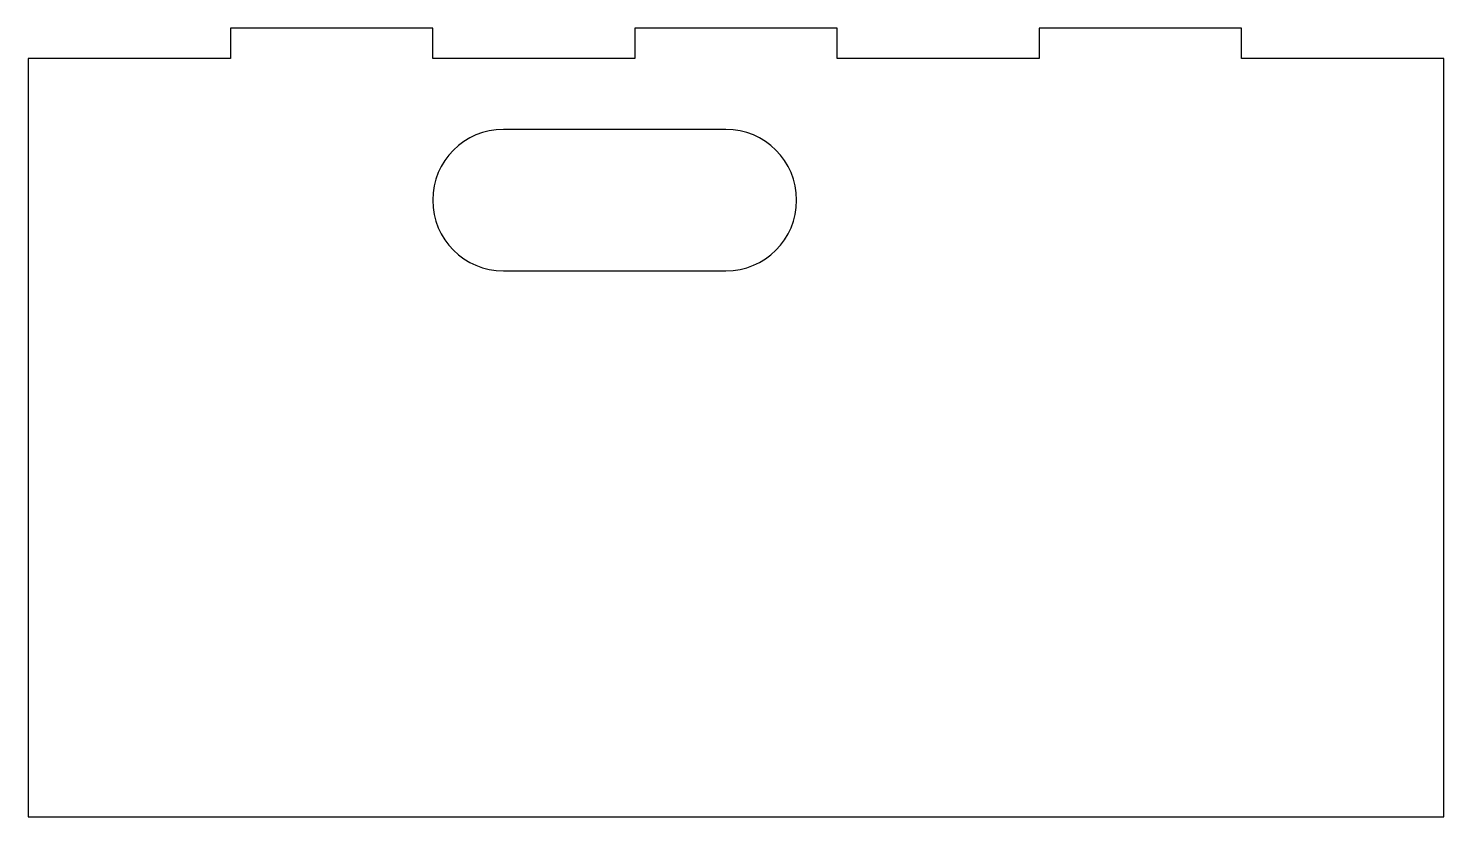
# Model space of a CAD drawing. Header units: millimetres. Extents: x -38 to 102, y 0 to 78.
import ezdxf

# ---------------------------------------------------------------- set-up
doc = ezdxf.new("R2010")
doc.units = ezdxf.units.MM
doc.layers.get('0').update_dxf_attribs({"linetype": 'CONTINUOUS'})

msp = doc.modelspace()

# ---------------------------------------------------------------- linework, layer by layer
msp.add_lwpolyline([(82, 75), (82, 78), (62, 78), (62, 75), (42, 75), (42, 78), (22, 78), (22, 75), (2, 75), (2, 78), (-18, 78), (-18, 75), (-38, 75), (-38, 0), (102, 0), (102, 75)], close=True)
msp.add_lwpolyline([(9, 54), (31, 54, 1), (31, 68), (9, 68, 1)], format="xyb", close=True)

doc.saveas('drawing.dxf')
